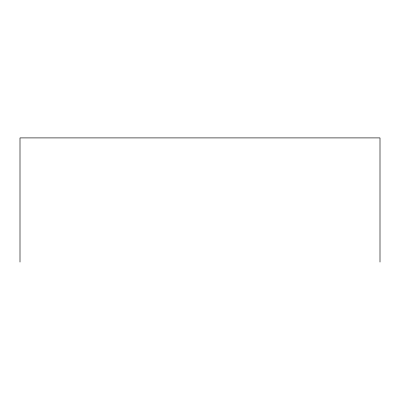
<?xml version="1.0" encoding="UTF-8"?>
<svg xmlns="http://www.w3.org/2000/svg" width="400" height="400" viewBox="0 0 400 400"><rect width="100%" height="100%" fill="white"/><g stroke="black" fill="none" stroke-linecap="round" stroke-linejoin="round"><path stroke-width="0.6" d="M380 262.095L380 137.905L20 137.905L20 262.095"/></g></svg>
